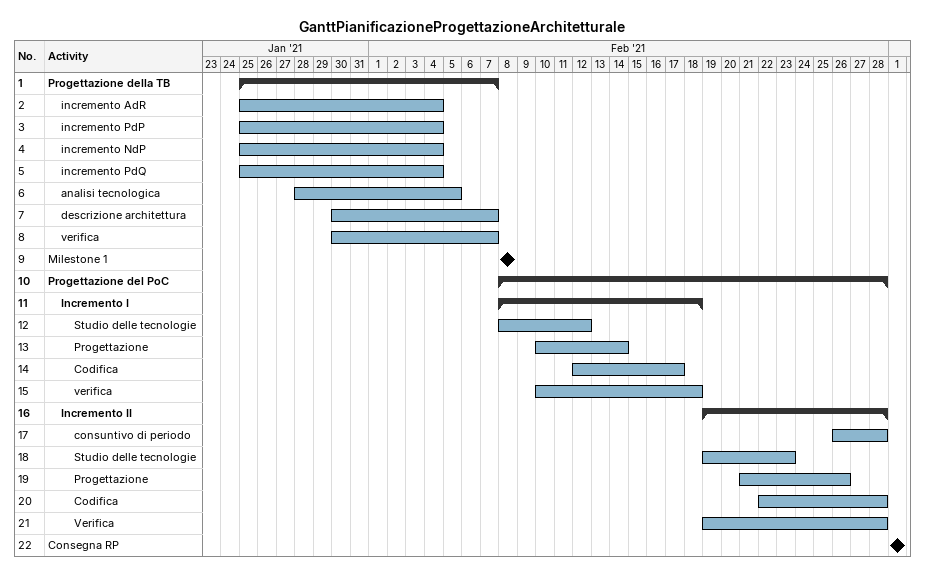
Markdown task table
GanttPianificazioneProgettazioneArchitetturale

| ID | Level | Task | Start | Finish |
|---|---|---|---|---|
| 1 | 1 | **Progettazione della TB** | 2021-01-25 | 2021-02-07 |
| 2 | 2 | incremento AdR | 2021-01-25 | 2021-02-04 |
| 3 | 2 | incremento PdP | 2021-01-25 | 2021-02-04 |
| 4 | 2 | incremento NdP | 2021-01-25 | 2021-02-04 |
| 5 | 2 | incremento PdQ | 2021-01-25 | 2021-02-04 |
| 6 | 2 | analisi tecnologica | 2021-01-28 | 2021-02-05 |
| 7 | 2 | descrizione architettura | 2021-01-30 | 2021-02-07 |
| 8 | 2 | verifica | 2021-01-30 | 2021-02-07 |
| 9 | 1 | Milestone 1 (milestone) | 2021-02-08 | 2021-02-08 |
| 10 | 1 | **Progettazione del PoC** | 2021-02-08 | 2021-02-28 |
| 11 | 2 | **Incremento I** | 2021-02-08 | 2021-02-18 |
| 12 | 3 | Studio delle tecnologie | 2021-02-08 | 2021-02-12 |
| 13 | 3 | Progettazione | 2021-02-10 | 2021-02-14 |
| 14 | 3 | Codifica | 2021-02-12 | 2021-02-17 |
| 15 | 3 | verifica | 2021-02-10 | 2021-02-18 |
| 16 | 2 | **Incremento II** | 2021-02-19 | 2021-02-28 |
| 17 | 3 | consuntivo di periodo | 2021-02-26 | 2021-02-28 |
| 18 | 3 | Studio delle tecnologie | 2021-02-19 | 2021-02-23 |
| 19 | 3 | Progettazione | 2021-02-21 | 2021-02-26 |
| 20 | 3 | Codifica | 2021-02-22 | 2021-02-28 |
| 21 | 3 | Verifica | 2021-02-19 | 2021-02-28 |
| 22 | 1 | Consegna RP (milestone) | 2021-03-01 | 2021-03-01 |
